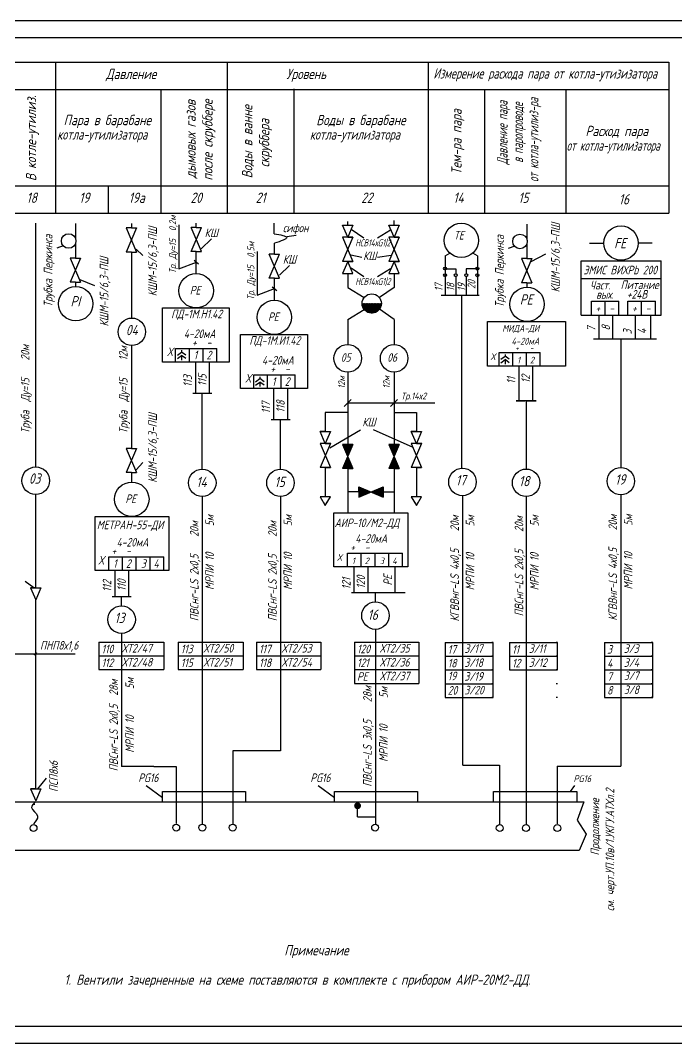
# Model space of a CAD drawing. Header units: millimetres. Extents: x 1531 to 2189, y 3 to 301.
# Drawn here: x 1805.5 to 1996.4, y 3.5 to 301 of the extents above; entities that cross this region are included whole.
import ezdxf

# ---------------------------------------------------------------- set-up
doc = ezdxf.new("R2010")
doc.units = ezdxf.units.MM
doc.layers.add('MAIN', color=7, linetype='Continuous', lineweight=50)
doc.layers.add('АСУТП', color=7, linetype='Continuous')
doc.styles.add('GOST тип А', font='GOST_A.TTF', dxfattribs={"oblique": 15})
doc.styles.get("Standard").update_dxf_attribs({"font": 'GOST_A.TTF', "width": 0.8, "oblique": 15, "height": 3})
doc.styles.add('АСУТП', font='GOST_A.TTF', dxfattribs={"oblique": 15})

msp = doc.modelspace()

# ---------------------------------------------------------------- hatches: boundary and pattern name
at = {"linetype": 'Continuous'}
h = msp.add_hatch(dxfattribs=at)
h.set_pattern_fill('ANSI31', style=0)
h.set_pattern_definition([(45, (1712.42879, -258.94702), (-0.088388348, 0.088388348), [])])
h.paths.add_polyline_path([(1910.51, 218.67, 0.004167), (1910.51, 218.71), (1904.91, 218.71, 0.004098), (1904.91, 218.67, 1)])
msp.add_hatch(color=7, dxfattribs=at).paths.add_polyline_path([(1910.51, 218.67, 0.003229), (1910.51, 218.7), (1904.91, 218.7, 0.003161), (1904.91, 218.67, 1)])
at = {"layer": 'MAIN', "linetype": 'Continuous', "lineweight": -3}
msp.add_hatch(color=7, dxfattribs=at).paths.add_polyline_path([(1902.59, 72.62, 1), (1904.59, 72.62, 1)])

# ---------------------------------------------------------------- linework, layer by layer
at = {"color": 7, "linetype": 'Continuous'}
for p, q in [((1821.62, 237.25), (1821.62, 241.88)), ((1837.93, 240.63), (1837.93, 241.88)), ((1856.66, 240.75), (1856.66, 242)), ((1899.21, 241.44), (1902.21, 241.44)), ((1900.71, 237.94), (1899.21, 241.44)), ((1900.71, 241.44), (1900.71, 242.55)), ((1902.21, 241.44), (1900.71, 237.94)), ((1912.71, 241.41), (1915.71, 241.41)), ((1914.21, 237.91), (1912.71, 241.41)), ((1914.21, 241.41), (1914.21, 242.8)), ((1915.71, 241.41), (1914.21, 237.91)), ((1952.91, 237.11), (1952.91, 241.74)), ((1839.32, 240.63), (1836.32, 233.63)), ((1836.32, 240.63), (1839.32, 233.63)), ((1837.82, 240.63), (1836.32, 240.63)), ((1837.82, 240.63), (1839.32, 240.63)), ((1856.66, 240.75), (1855.16, 240.75)), ((1858.16, 233.75), (1855.16, 240.75)), ((1855.16, 233.75), (1858.16, 240.75)), ((1856.66, 240.75), (1858.16, 240.75)), ((1901.68, 240.3), (1905.43, 237.8)), ((1909.43, 237.8), (1913.18, 240.05)), ((1821.62, 231.85), (1821.62, 236.44)), ((1858.09, 234.57), (1861.06, 237.42)), ((1879.41, 233.04), (1879.41, 236.18)), ((1902.21, 237.91), (1899.21, 230.91)), ((1899.21, 237.91), (1902.21, 230.91)), ((1902.21, 237.91), (1899.21, 237.91)), ((1902.21, 237.91), (1899.21, 237.91)), ((1902.21, 237.91), (1899.21, 237.91)), ((1902.21, 237.91), (1899.21, 237.91)), ((1900.71, 237.91), (1902.21, 237.91)), ((1900.71, 237.91), (1902.21, 237.91)), ((1900.71, 237.91), (1902.21, 237.91)), ((1900.71, 237.91), (1902.21, 237.91)), ((1915.71, 237.91), (1912.71, 237.91)), ((1912.71, 237.91), (1915.71, 230.91)), ((1915.71, 237.91), (1912.71, 230.91)), ((1915.71, 237.91), (1912.71, 237.91)), ((1915.71, 237.91), (1912.71, 237.91)), ((1915.71, 237.91), (1912.71, 237.91)), ((1915.71, 237.91), (1912.71, 237.91)), ((1914.21, 237.91), (1915.71, 237.91)), ((1914.21, 237.91), (1915.71, 237.91)), ((1914.21, 237.91), (1915.71, 237.91)), ((1914.21, 237.91), (1915.71, 237.91)), ((1914.21, 237.91), (1915.71, 237.91)), ((1952.91, 231.71), (1952.91, 236.3)), ((1837.82, 233.63), (1836.32, 233.63)), ((1837.82, 233.63), (1839.32, 233.63)), ((1837.93, 214.44), (1837.93, 233.63)), ((1839.15, 234.46), (1841.16, 232.63)), ((1856.66, 233.75), (1855.16, 233.75)), ((1856.66, 227.33), (1856.66, 233.75)), ((1856.66, 233.75), (1858.16, 233.75)), ((1879.41, 233.04), (1877.91, 233.04)), ((1880.91, 226.04), (1877.91, 233.04)), ((1877.91, 226.04), (1880.91, 233.04)), ((1879.41, 233.04), (1880.91, 233.04)), ((1901.58, 232.78), (1904.81, 232.11)), ((1909.39, 232.11), (1913.37, 232.71)), ((1954.12, 230.84), (1958.34, 233.09)), ((1823, 231.85), (1820, 224.85)), ((1820, 231.85), (1823, 224.85)), ((1821.5, 231.85), (1820, 231.85)), ((1823, 231.85), (1820, 224.85)), ((1820, 231.85), (1823, 224.85)), ((1821.5, 231.85), (1820, 231.85)), ((1821.5, 231.85), (1823, 231.85)), ((1821.5, 231.85), (1823, 231.85)), ((1880.84, 226.86), (1883.81, 229.71)), ((1900.71, 230.91), (1899.21, 227.41)), ((1902.21, 230.91), (1899.21, 230.91)), ((1902.21, 227.41), (1900.71, 230.91)), ((1900.71, 230.91), (1902.21, 230.91)), ((1915.71, 230.91), (1912.71, 230.91)), ((1914.21, 230.91), (1912.71, 227.41)), ((1915.71, 230.91), (1912.71, 230.91)), ((1914.21, 230.91), (1915.71, 230.91)), ((1915.71, 227.41), (1914.21, 230.91)), ((1914.21, 230.91), (1915.71, 230.91)), ((1954.29, 231.71), (1951.29, 224.71)), ((1951.29, 231.71), (1954.29, 224.71)), ((1952.79, 231.71), (1951.29, 231.71)), ((1954.29, 231.71), (1951.29, 224.71)), ((1951.29, 231.71), (1954.29, 224.71)), ((1952.79, 231.71), (1951.29, 231.71)), ((1952.79, 231.71), (1954.29, 231.71)), ((1952.79, 231.71), (1954.29, 231.71)), ((1899.21, 227.41), (1902.21, 227.41)), ((1900.71, 227.41), (1900.71, 223.3)), ((1901.68, 229.05), (1905.43, 226.55)), ((1909.43, 226.55), (1913.18, 228.8)), ((1912.71, 227.41), (1915.71, 227.41)), ((1914.21, 227.41), (1914.21, 223.3)), ((1821.5, 224.85), (1820, 224.85)), ((1821.5, 224.85), (1820, 224.85)), ((1821.5, 224.85), (1823, 224.85)), ((1821.5, 224.85), (1823, 224.85)), ((1821.62, 223.58), (1821.62, 224.85)), ((1822.83, 225.68), (1827.05, 223.85)), ((1879.41, 226.04), (1877.91, 226.04)), ((1879.41, 219.62), (1879.41, 226.04)), ((1879.41, 226.04), (1880.91, 226.04)), ((1900.71, 223.41), (1900.71, 223.3)), ((1900.71, 223.3), (1905.5, 220.4)), ((1914.21, 223.3), (1909.93, 220.37)), ((1914.21, 223.41), (1914.21, 223.3)), ((1952.79, 224.71), (1951.29, 224.71)), ((1952.79, 224.71), (1951.29, 224.71)), ((1952.79, 224.71), (1954.29, 224.71)), ((1952.79, 224.71), (1954.29, 224.71)), ((1846.83, 201.62), (1846.83, 217.37)), ((1846.83, 217.37), (1866.23, 217.37)), ((1866.23, 217.37), (1866.23, 201.62)), ((1900.71, 214.05), (1905.49, 216.95)), ((1914.21, 214.05), (1909.94, 216.98)), ((1900.71, 214.05), (1900.71, 206.72)), ((1900.71, 214.05), (1900.71, 209.14)), ((1914.21, 214.05), (1914.21, 206.72)), ((1914.21, 214.05), (1914.21, 209.14)), ((1869.58, 193.91), (1869.58, 209.66)), ((1869.58, 209.66), (1888.98, 209.66)), ((1888.98, 209.66), (1888.98, 193.91)), ((1837.93, 176.49), (1837.93, 206.44)), ((1850.66, 205.62), (1858.66, 205.62)), ((1850.66, 201.62), (1850.66, 205.62)), ((1854.66, 205.62), (1858.66, 205.62)), ((1854.66, 201.62), (1854.66, 205.62)), ((1854.66, 201.62), (1854.66, 205.62)), ((1858.66, 201.62), (1858.66, 205.62)), ((1858.66, 201.62), (1858.66, 205.62)), ((1858.66, 205.62), (1862.66, 205.62)), ((1858.66, 201.62), (1858.66, 205.62)), ((1858.66, 201.62), (1858.66, 205.62)), ((1858.66, 205.62), (1862.66, 205.62)), ((1862.66, 201.62), (1862.66, 205.62)), ((1862.66, 201.62), (1862.66, 205.62)), ((1944.74, 204.45), (1952.74, 204.45)), ((1944.74, 200.45), (1944.74, 204.45)), ((1948.74, 204.45), (1952.74, 204.45)), ((1948.74, 200.45), (1948.74, 204.45)), ((1948.74, 200.45), (1948.74, 204.45)), ((1952.74, 200.45), (1952.74, 204.45)), ((1952.74, 200.45), (1952.74, 204.45)), ((1952.74, 204.45), (1956.74, 204.45)), ((1952.74, 200.45), (1952.74, 204.45)), ((1952.74, 200.45), (1952.74, 204.45)), ((1952.74, 204.45), (1956.74, 204.45)), ((1956.74, 200.45), (1956.74, 204.45)), ((1956.74, 200.45), (1956.74, 204.45)), ((1866.23, 201.62), (1846.83, 201.62)), ((1856.41, 201.62), (1856.41, 192.62)), ((1860.41, 201.62), (1860.41, 192.62)), ((1950.49, 200.45), (1950.49, 190.4)), ((1954.49, 200.45), (1954.49, 190.4)), ((1873.41, 197.91), (1881.41, 197.91)), ((1873.41, 193.91), (1873.41, 197.91)), ((1877.41, 197.91), (1881.41, 197.91)), ((1877.41, 193.91), (1877.41, 197.91)), ((1877.41, 193.91), (1877.41, 197.91)), ((1881.41, 193.91), (1881.41, 197.91)), ((1881.41, 193.91), (1881.41, 197.91)), ((1881.41, 197.91), (1885.41, 197.91)), ((1881.41, 193.91), (1881.41, 197.91)), ((1881.41, 193.91), (1881.41, 197.91)), ((1881.41, 197.91), (1885.41, 197.91)), ((1885.41, 193.91), (1885.41, 197.91)), ((1885.41, 193.91), (1885.41, 197.91)), ((1900.71, 198.72), (1900.71, 178.43)), ((1914.21, 198.72), (1914.21, 178.43)), ((1888.98, 193.91), (1869.58, 193.91)), ((1879.16, 193.91), (1879.16, 184.91)), ((1883.16, 193.91), (1883.16, 184.91)), ((1858.41, 170.52), (1858.41, 192.62)), ((1901.71, 190.74), (1899.71, 188.74)), ((1915.21, 190.74), (1913.21, 188.74)), ((1949.74, 190.4), (1952.24, 190.4)), ((1881.16, 170.52), (1881.16, 184.91)), ((1900.71, 186.93), (1894.21, 186.93)), ((1894.21, 186.93), (1894.21, 181.43)), ((1914.21, 186.93), (1920.71, 186.93)), ((1920.7, 186.93), (1920.7, 181.43)), ((1895.49, 176.7), (1904.47, 181.88)), ((1908.09, 182.05), (1919.67, 176.87)), ((1894.21, 181.43), (1892.71, 181.43)), ((1892.71, 181.43), (1895.71, 181.43)), ((1894.21, 177.93), (1892.71, 181.43)), ((1895.71, 181.43), (1894.21, 177.93)), ((1900.71, 180.93), (1900.71, 177.93)), ((1900.71, 180.43), (1900.71, 176.93)), ((1914.21, 180.93), (1914.21, 177.93)), ((1914.21, 180.93), (1914.21, 175.93)), ((1920.7, 177.93), (1919.2, 181.43)), ((1919.2, 181.43), (1922.2, 181.43)), ((1920.7, 181.43), (1919.2, 181.43)), ((1922.2, 181.43), (1920.7, 177.93)), ((1839.32, 176.49), (1836.32, 169.49)), ((1836.32, 176.49), (1839.32, 169.49)), ((1837.82, 176.49), (1836.32, 176.49)), ((1837.82, 176.49), (1839.32, 176.49)), ((1895.71, 177.93), (1892.71, 170.93)), ((1892.71, 177.93), (1895.71, 170.93)), ((1895.71, 177.93), (1892.71, 177.93)), ((1895.71, 177.93), (1892.71, 177.93)), ((1895.8, 177.93), (1892.8, 177.93)), ((1894.21, 177.93), (1895.71, 177.93)), ((1894.21, 177.93), (1895.71, 177.93)), ((1894.3, 177.93), (1895.8, 177.93)), ((1902.21, 177.67), (1899.21, 177.67)), ((1899.21, 177.67), (1902.21, 170.67)), ((1902.21, 177.67), (1899.21, 170.67)), ((1900.71, 177.67), (1902.21, 177.67)), ((1915.71, 177.67), (1912.71, 170.67)), ((1912.71, 177.67), (1915.71, 170.67)), ((1915.71, 177.67), (1912.71, 177.67)), ((1914.21, 177.67), (1915.71, 177.67)), ((1922.2, 177.93), (1919.2, 177.93)), ((1922.2, 177.93), (1919.2, 177.93)), ((1922.21, 177.93), (1919.21, 170.93)), ((1919.21, 177.93), (1922.21, 170.93)), ((1922.21, 177.93), (1919.21, 177.93)), ((1922.29, 177.93), (1919.29, 177.93)), ((1920.7, 177.93), (1922.2, 177.93)), ((1920.7, 177.93), (1922.2, 177.93)), ((1920.71, 177.93), (1922.21, 177.93)), ((1920.79, 177.93), (1922.29, 177.93)), ((1839.15, 170.31), (1841.16, 172.38)), ((1895.71, 170.93), (1892.71, 170.93)), ((1894.21, 170.93), (1894.21, 162.43)), ((1894.21, 170.93), (1895.71, 170.93)), ((1902.21, 170.67), (1899.21, 170.67)), ((1900.71, 170.93), (1900.71, 157.82)), ((1900.71, 170.67), (1902.21, 170.67)), ((1915.71, 170.67), (1912.71, 170.67)), ((1914.21, 170.93), (1914.21, 157.82)), ((1914.21, 170.67), (1915.71, 170.67)), ((1922.21, 170.93), (1919.21, 170.93)), ((1920.71, 170.93), (1920.71, 162.43)), ((1920.71, 170.93), (1922.21, 170.93)), ((1837.82, 169.49), (1836.32, 169.49)), ((1837.82, 169.49), (1839.32, 169.49)), ((1837.93, 166.73), (1837.93, 169.49)), ((1903.71, 163.93), (1900.71, 163.93)), ((1903.96, 163.93), (1903.71, 163.93)), ((1903.99, 163.83), (1903.99, 165.33)), ((1903.99, 165.33), (1903.99, 162.33)), ((1903.99, 162.33), (1910.99, 165.33)), ((1903.99, 165.33), (1910.99, 162.33)), ((1910.46, 163.93), (1914.21, 163.93)), ((1910.99, 163.83), (1910.99, 165.33)), ((1910.99, 165.33), (1910.99, 162.33)), ((1892.71, 162.43), (1894.21, 159.93)), ((1895.71, 162.43), (1892.71, 162.43)), ((1893.71, 160.93), (1894.21, 159.93)), ((1894.21, 159.93), (1895.71, 162.43)), ((1894.21, 159.93), (1894.71, 160.93)), ((1922.21, 162.43), (1919.21, 162.43)), ((1919.21, 162.43), (1920.71, 159.93)), ((1920.21, 160.93), (1920.71, 159.93)), ((1920.71, 159.93), (1922.21, 162.43)), ((1920.71, 159.93), (1921.21, 160.93)), ((1896.68, 157.82), (1918.17, 157.82)), ((1896.68, 142.07), (1896.68, 157.82)), ((1918.17, 157.82), (1918.17, 142.07)), ((1827.24, 156.74), (1848.73, 156.74)), ((1827.24, 140.99), (1827.24, 156.74)), ((1848.73, 156.74), (1848.73, 140.99)), ((1900.66, 142.07), (1900.66, 146.07)), ((1900.66, 146.07), (1908.66, 146.07)), ((1904.66, 142.07), (1904.66, 146.07)), ((1908.66, 146.07), (1916.66, 146.07)), ((1908.66, 142.07), (1908.66, 146.07)), ((1908.66, 142.07), (1908.66, 146.07)), ((1912.66, 142.07), (1912.66, 146.07)), ((1916.66, 142.07), (1916.66, 146.07)), ((1916.66, 142.07), (1916.66, 146.07)), ((1831.22, 140.99), (1831.22, 144.99)), ((1831.22, 144.99), (1839.22, 144.99)), ((1835.22, 140.99), (1835.22, 144.99)), ((1839.22, 144.99), (1847.22, 144.99)), ((1839.22, 140.99), (1839.22, 144.99)), ((1839.22, 140.99), (1839.22, 144.99)), ((1843.22, 140.99), (1843.22, 144.99)), ((1847.22, 140.99), (1847.22, 144.99)), ((1847.22, 140.99), (1847.22, 144.99)), ((1848.73, 140.99), (1827.24, 140.99)), ((1832.95, 140.99), (1832.95, 133.49)), ((1836.95, 140.99), (1836.95, 133.49)), ((1918.17, 142.07), (1896.68, 142.07)), ((1902.54, 142.07), (1902.54, 134.66)), ((1906.54, 142.07), (1906.54, 134.66)), ((1914.44, 142.08), (1914.44, 134.73)), ((1808.47, 136.02), (1809.97, 132.52)), ((1809.97, 136.02), (1808.47, 136.02)), ((1808.47, 136.02), (1811.47, 136.02)), ((1808.47, 136.02), (1811.47, 136.02)), ((1809.97, 136.02), (1808.47, 136.02)), ((1811.47, 136.02), (1809.97, 132.52)), ((1908.78, 131.91), (1908.78, 134.66)), ((1834.95, 130.74), (1834.95, 133.49)), ((1834.95, 122.74), (1834.95, 100.5)), ((1908.78, 123.91), (1908.78, 101.67)), ((1828.36, 120.2), (1842.36, 120.2)), ((1828.36, 120.2), (1828.36, 116.2)), ((1842.36, 120.2), (1847.26, 120.2)), ((1847.26, 120.2), (1847.26, 116.2)), ((1851.41, 120.2), (1865.41, 120.2)), ((1851.41, 120.2), (1851.41, 116.2)), ((1865.41, 120.2), (1870.31, 120.2)), ((1870.31, 120.2), (1870.31, 116.2)), ((1874.16, 120.2), (1888.16, 120.2)), ((1874.16, 120.2), (1874.16, 116.2)), ((1888.16, 120.2), (1892.9, 120.2)), ((1892.9, 120.2), (1892.9, 116.2)), ((1902.68, 120.2), (1916.68, 120.2)), ((1902.68, 120.2), (1902.68, 116.2)), ((1916.68, 120.2), (1921.42, 120.2)), ((1921.42, 120.2), (1921.42, 116.2)), ((1929.07, 120.09), (1943.07, 120.09)), ((1929.07, 120.09), (1929.07, 116.09)), ((1943.07, 120.09), (1942.65, 120.09)), ((1947.78, 120.09), (1961.78, 120.09)), ((1947.78, 120.09), (1947.78, 116.09)), ((1961.78, 120.09), (1961.36, 120.09)), ((1975.44, 120.09), (1989.44, 120.09)), ((1975.44, 120.09), (1975.44, 116.09)), ((1989.44, 120.09), (1989.02, 120.09)), ((1828.36, 116.2), (1828.36, 112.2)), ((1828.36, 116.2), (1842.36, 116.2)), ((1828.36, 116.2), (1842.36, 116.2)), ((1828.36, 116.2), (1842.36, 116.2)), ((1842.36, 116.2), (1847.26, 116.2)), ((1842.36, 116.2), (1847.26, 116.2)), ((1842.36, 116.2), (1847.26, 116.2)), ((1847.26, 116.2), (1847.26, 112.2)), ((1851.41, 116.2), (1851.41, 112.2)), ((1851.41, 116.2), (1865.41, 116.2)), ((1851.41, 116.2), (1865.41, 116.2)), ((1851.41, 116.2), (1865.41, 116.2)), ((1865.41, 116.2), (1870.31, 116.2)), ((1865.41, 116.2), (1870.31, 116.2)), ((1865.41, 116.2), (1870.31, 116.2)), ((1870.31, 116.2), (1870.31, 112.2)), ((1874.16, 116.2), (1874.16, 112.2)), ((1874.16, 116.2), (1888.16, 116.2)), ((1874.16, 116.2), (1888.16, 116.2)), ((1874.16, 116.2), (1888.16, 116.2)), ((1888.16, 116.2), (1892.9, 116.2)), ((1888.16, 116.2), (1892.9, 116.2)), ((1888.16, 116.2), (1892.9, 116.2)), ((1892.9, 116.2), (1892.9, 112.2)), ((1902.68, 116.2), (1902.68, 112.2)), ((1902.68, 116.2), (1916.68, 116.2)), ((1902.68, 116.2), (1916.68, 116.2)), ((1902.68, 116.2), (1916.68, 116.2)), ((1916.68, 116.2), (1921.42, 116.2)), ((1916.68, 116.2), (1921.42, 116.2)), ((1916.68, 116.2), (1921.42, 116.2)), ((1921.42, 116.2), (1921.42, 112.2)), ((1929.07, 116.09), (1929.07, 112.09)), ((1929.07, 116.09), (1943.07, 116.09)), ((1929.07, 116.09), (1943.07, 116.09)), ((1929.07, 116.09), (1943.07, 116.09)), ((1943.07, 116.09), (1942.65, 116.09)), ((1943.07, 116.09), (1942.65, 116.09)), ((1943.07, 116.09), (1942.65, 116.09)), ((1947.78, 116.09), (1947.78, 112.09)), ((1947.78, 116.09), (1961.78, 116.09)), ((1947.78, 116.09), (1961.78, 116.09)), ((1947.78, 116.09), (1961.78, 116.09)), ((1961.78, 116.09), (1961.36, 116.09)), ((1961.78, 116.09), (1961.36, 116.09)), ((1961.78, 116.09), (1961.36, 116.09)), ((1975.44, 116.09), (1975.44, 112.09)), ((1975.44, 116.09), (1989.44, 116.09)), ((1975.44, 116.09), (1989.44, 116.09)), ((1975.44, 116.09), (1989.44, 116.09)), ((1989.44, 116.09), (1989.02, 116.09)), ((1989.44, 116.09), (1989.02, 116.09)), ((1989.44, 116.09), (1989.02, 116.09)), ((1828.36, 112.2), (1842.36, 112.2)), ((1828.36, 112.2), (1842.36, 112.2)), ((1842.36, 112.2), (1847.26, 112.2)), ((1842.36, 112.2), (1847.26, 112.2)), ((1851.41, 112.2), (1865.41, 112.2)), ((1851.41, 112.2), (1865.41, 112.2)), ((1865.41, 112.2), (1870.31, 112.2)), ((1865.41, 112.2), (1870.31, 112.2)), ((1874.16, 112.2), (1888.16, 112.2)), ((1874.16, 112.2), (1888.16, 112.2)), ((1888.16, 112.2), (1892.9, 112.2)), ((1888.16, 112.2), (1892.9, 112.2)), ((1902.68, 112.2), (1916.68, 112.2)), ((1902.68, 112.2), (1916.68, 112.2)), ((1902.68, 112.2), (1902.68, 108.2)), ((1902.68, 112.2), (1916.68, 112.2)), ((1902.68, 112.2), (1916.68, 112.2)), ((1902.68, 112.2), (1916.68, 112.2)), ((1916.68, 112.2), (1921.42, 112.2)), ((1916.68, 112.2), (1921.42, 112.2)), ((1916.68, 112.2), (1921.42, 112.2)), ((1916.68, 112.2), (1921.42, 112.2)), ((1916.68, 112.2), (1921.42, 112.2)), ((1921.42, 112.2), (1921.42, 108.2)), ((1929.07, 112.09), (1943.07, 112.09)), ((1929.07, 112.09), (1943.07, 112.09)), ((1929.07, 112.09), (1943.07, 112.09)), ((1929.07, 112.09), (1929.07, 108.09)), ((1943.07, 112.09), (1942.65, 112.09)), ((1943.07, 112.09), (1942.65, 112.09)), ((1943.07, 112.09), (1942.65, 112.09)), ((1947.78, 112.09), (1961.78, 112.09)), ((1947.78, 112.09), (1961.78, 112.09)), ((1947.78, 112.09), (1961.78, 112.09)), ((1961.78, 112.09), (1961.36, 112.09)), ((1961.78, 112.09), (1961.36, 112.09)), ((1961.78, 112.09), (1961.36, 112.09)), ((1975.44, 112.09), (1989.44, 112.09)), ((1975.44, 112.09), (1989.44, 112.09)), ((1975.44, 112.09), (1989.44, 112.09)), ((1975.44, 112.09), (1975.44, 108.09)), ((1989.44, 112.09), (1989.02, 112.09)), ((1989.44, 112.09), (1989.02, 112.09)), ((1989.44, 112.09), (1989.02, 112.09)), ((1902.68, 108.2), (1916.68, 108.2)), ((1902.68, 108.2), (1916.68, 108.2)), ((1916.68, 108.2), (1921.42, 108.2)), ((1916.68, 108.2), (1921.42, 108.2)), ((1929.07, 108.09), (1929.07, 104.09)), ((1929.07, 108.09), (1943.07, 108.09)), ((1929.07, 108.09), (1943.07, 108.09)), ((1929.07, 108.09), (1943.07, 108.09)), ((1943.07, 108.09), (1942.65, 108.09)), ((1943.07, 108.09), (1942.65, 108.09)), ((1943.07, 108.09), (1942.65, 108.09)), ((1961.78, 108.09), (1961.36, 108.09)), ((1961.78, 108.09), (1961.36, 108.09)), ((1961.78, 108.09), (1961.36, 108.09)), ((1975.44, 108.09), (1975.44, 104.09)), ((1975.44, 108.09), (1989.44, 108.09)), ((1975.44, 108.09), (1989.44, 108.09)), ((1975.44, 108.09), (1989.44, 108.09)), ((1989.44, 108.09), (1989.02, 108.09)), ((1989.44, 108.09), (1989.02, 108.09)), ((1989.44, 108.09), (1989.02, 108.09)), ((1908.78, 101.67), (1908.78, 95)), ((1929.07, 104.09), (1943.07, 104.09)), ((1929.07, 104.09), (1943.07, 104.09)), ((1943.07, 104.09), (1942.65, 104.09)), ((1943.07, 104.09), (1942.65, 104.09)), ((1961.78, 104.09), (1961.36, 104.09)), ((1961.78, 104.09), (1961.36, 104.09)), ((1975.44, 104.09), (1989.44, 104.09)), ((1975.44, 104.09), (1989.44, 104.09)), ((1989.44, 104.09), (1989.02, 104.09)), ((1989.44, 104.09), (1989.02, 104.09)), ((1808.47, 77.52), (1809.97, 74.02)), ((1809.97, 77.52), (1808.47, 77.52)), ((1808.47, 77.52), (1811.47, 77.52)), ((1808.47, 77.52), (1811.47, 77.52)), ((1809.97, 77.52), (1808.47, 77.52)), ((1811.47, 77.52), (1809.97, 74.02)), ((1842.06, 78.5), (1846.81, 75)), ((1892.11, 78.5), (1896.86, 75)), ((1846.81, 76.75), (1871, 76.75)), ((1846.81, 73.75), (1846.81, 76.75)), ((1871, 76.75), (1871, 73.75)), ((1896.86, 76.75), (1921.05, 76.75)), ((1896.86, 73.75), (1896.86, 76.75)), ((1921.05, 76.75), (1921.05, 73.75)), ((1943.14, 76.75), (1966.93, 76.75)), ((1943.14, 73.75), (1943.14, 76.75)), ((1946.32, 76.75), (1967.37, 76.75)), ((1967.37, 76.75), (1967.37, 73.75)), ((1967.37, 76.75), (1967.37, 73.75))]:
    msp.add_line(p, q, dxfattribs=at)
at = {"color": 7}
for p, q in [((1879.34, 238.96), (1879.34, 242)), ((1882.97, 238.15), (1885.77, 238.54)), ((1818, 235.47), (1816.09, 234.77)), ((1949.29, 235.33), (1947.37, 234.63)), ((1952.79, 224.71), (1952.79, 223.44)), ((1900.71, 189.75), (1926.11, 189.75)), ((1858.41, 162.52), (1858.41, 67.25)), ((1881.16, 162.52), (1881.16, 88.56)), ((1980.16, 159.98), (1980.16, 84.16)), ((1943.07, 104.09), (1943.07, 120.09)), ((1961.78, 112.09), (1961.78, 120.09)), ((1989.44, 104.09), (1989.44, 120.09)), ((1787.26, 116.76), (1821.45, 116.76)), ((1809.66, 116.36), (1810.31, 117.17)), ((1834.95, 100.5), (1834.95, 84)), ((1908.78, 95), (1908.78, 67.25)), ((1881.16, 88.56), (1867.34, 88.56)), ((1867.34, 88.56), (1867.34, 67.25)), ((1844.33, 84), (1850.83, 84)), ((1850.83, 84), (1850.83, 67.45)), ((1952.59, 84.16), (1952.59, 84.16)), ((1961.68, 84.16), (1961.68, 67.37)), ((1961.68, 84.16), (1980.16, 84.16)), ((1969.37, 73.75), (1967.42, 68.45)), ((1967.42, 68.45), (1970.07, 64.31)), ((1970.07, 64.31), (1968.09, 59.64))]:
    msp.add_line(p, q, dxfattribs=at)
at = {"color": 7, "linetype": 'Continuous', "lineweight": -3}
for p, q in [((1941.41, 213.45), (1964.03, 213.45)), ((1941.41, 200.45), (1941.41, 213.45)), ((1964.03, 213.45), (1964.03, 200.45)), ((1964.03, 200.45), (1941.41, 200.45))]:
    msp.add_line(p, q, dxfattribs=at)
at = {"lineweight": -3, "ltscale": 0.5}
for p, q in [((1851.17, 203.63), (1852.41, 204.53)), ((1851.17, 202.63), (1852.41, 203.53)), ((1853.65, 203.63), (1852.41, 204.53)), ((1853.65, 202.63), (1852.41, 203.53)), ((1945.25, 202.45), (1946.49, 203.35)), ((1945.25, 201.45), (1946.49, 202.35)), ((1947.73, 202.45), (1946.49, 203.35)), ((1947.73, 201.45), (1946.49, 202.35)), ((1873.92, 195.92), (1875.16, 196.82)), ((1876.4, 195.92), (1875.16, 196.82)), ((1873.92, 194.92), (1875.16, 195.82)), ((1876.4, 194.92), (1875.16, 195.82))]:
    msp.add_line(p, q, dxfattribs=at)
at = {"lineweight": -3}
for p, q in [((1852.41, 205.05), (1852.41, 204.53)), ((1852.41, 203.53), (1852.41, 202.2)), ((1946.49, 203.88), (1946.49, 203.35)), ((1946.49, 202.35), (1946.49, 201.03)), ((1875.16, 197.34), (1875.16, 196.82)), ((1875.16, 195.82), (1875.16, 194.49))]:
    msp.add_line(p, q, dxfattribs=at)
at = {"color": 7, "linetype": 'Continuous', "lineweight": 30}
for p, q in [((1855.66, 192.62), (1858.16, 192.62)), ((1858.16, 192.62), (1861.24, 192.62)), ((1878.41, 184.91), (1880.91, 184.91)), ((1880.91, 184.91), (1883.99, 184.91)), ((1901.79, 134.66), (1904.29, 134.66)), ((1904.29, 134.66), (1917.39, 134.66)), ((1832.2, 133.49), (1834.7, 133.49)), ((1834.7, 133.49), (1837.7, 133.49))]:
    msp.add_line(p, q, dxfattribs=at)
msp.add_line((2188.63, 3.47), (1531.31, 3.47))
at = {"color": 7, "linetype": 'Continuous'}
for centre, radius in [((1980.23, 236.22), 5), ((1821.62, 218.58), 5), ((1907.71, 218.67), 2.8), ((1837.93, 210.44), 4), ((1900.71, 202.72), 4), ((1914.21, 202.72), 4), ((1858.41, 166.52), 4), ((1881.16, 166.52), 4), ((1908.78, 127.91), 4), ((1834.95, 126.74), 4)]:
    msp.add_circle(centre, radius, dxfattribs=at)
at = {"color": 7}
for centre in [(1819.54, 236.84), (1950.83, 236.7)]:
    msp.add_circle(centre, 2.12, dxfattribs=at)
at = {"color": 7, "start_tangent": (0.999987, 0.005019)}
msp.add_spline([(1879.34, 238.96), (1882.98, 237.87), (1879.41, 236.18)], degree=3, dxfattribs=at)
at = {"color": 7, "linetype": 'Continuous'}
for points in [[(1900.71, 174.17), (1902.21, 177.67), (1899.21, 177.67), (1900.21, 177.67)], [(1899.21, 177.67), (1899.71, 176.67), (1900.21, 177.67)], [(1900.71, 174.17), (1902.21, 177.67), (1899.21, 177.67), (1899.71, 176.67)], [(1900.71, 177.67), (1899.71, 176.67), (1900.71, 177.67), (1902.21, 177.67)], [(1900.71, 177.67), (1901.21, 177.67), (1900.71, 177.67), (1899.71, 176.67)], [(1900.71, 177.67), (1900.21, 177.67), (1900.71, 177.67)], [(1900.71, 177.67), (1902.21, 177.67), (1900.71, 177.67), (1900.21, 177.67)], [(1900.21, 177.67), (1900.21, 177.67), (1900.71, 177.67)], [(1900.71, 177.67), (1900.71, 177.67), (1900.71, 177.67), (1901.21, 177.67)], [(1914.21, 174.17), (1915.71, 177.67), (1912.71, 177.67), (1913.21, 176.67)], [(1912.71, 177.67), (1913.21, 176.67), (1913.71, 177.67)], [(1914.21, 174.17), (1915.71, 177.67), (1912.71, 177.67), (1913.71, 177.67)], [(1914.21, 177.67), (1914.71, 177.67), (1914.21, 177.67), (1913.21, 176.67)], [(1914.21, 177.67), (1913.21, 176.67), (1914.21, 177.67), (1915.71, 177.67)], [(1913.71, 177.67), (1913.71, 177.67), (1914.21, 177.67)], [(1914.21, 177.67), (1915.71, 177.67), (1914.21, 177.67), (1913.71, 177.67)], [(1914.21, 177.67), (1913.71, 177.67), (1914.21, 177.67)], [(1914.21, 177.67), (1914.21, 177.67), (1914.21, 177.67), (1914.71, 177.67)], [(1900.71, 174.17), (1902.21, 170.67), (1899.21, 170.67), (1900.09, 172.74)], [(1899.21, 170.67), (1900.09, 172.74), (1899.21, 170.67), (1902.21, 170.67)], [(1914.21, 174.17), (1915.71, 170.67), (1912.71, 170.67), (1913.59, 172.74)], [(1912.71, 170.67), (1913.59, 172.74), (1912.71, 170.67), (1915.71, 170.67)], [(1907.49, 163.83), (1903.99, 165.33), (1903.99, 162.33), (1903.99, 163.33)], [(1903.99, 163.83), (1903.99, 165.33), (1903.99, 163.83), (1903.99, 163.33)], [(1903.99, 163.83), (1904.99, 162.83), (1903.99, 163.83), (1903.99, 165.33)], [(1907.49, 163.83), (1903.99, 165.33), (1903.99, 162.33), (1904.99, 162.83)], [(1903.99, 163.83), (1903.99, 164.33), (1903.99, 163.83), (1904.99, 162.83)], [(1903.99, 163.83), (1903.99, 163.83), (1903.99, 163.83), (1903.99, 164.33)], [(1903.99, 163.83), (1903.99, 163.33), (1903.99, 163.83)], [(1903.99, 163.33), (1903.99, 163.33), (1903.99, 163.83)], [(1907.49, 163.83), (1910.99, 165.33), (1910.99, 162.33), (1908.92, 163.22)], [(1910.99, 162.33), (1908.92, 163.22), (1910.99, 162.33), (1910.99, 165.33)], [(1903.99, 162.33), (1904.99, 162.83), (1903.99, 163.33)]]:
    msp.add_solid(points, dxfattribs=at)
at = {"layer": 'MAIN', "color": 7, "linetype": 'Continuous', "lineweight": -3}
for p, q in [((1531.31, 300.97), (2188.63, 300.97)), ((1531.31, 300.97), (2007.16, 300.97)), ((1556.39, 288.86), (1994.11, 288.86)), ((1815.7, 288.86), (1815.7, 244.88)), ((1865.68, 288.9), (1865.68, 245.04)), ((1924.1, 288.86), (1924.1, 244.92)), ((1994.11, 288.86), (1994.11, 244.92)), ((1585.2, 280.92), (1815.7, 280.92)), ((1815.7, 280.92), (1994.11, 280.92)), ((1825.08, 280.92), (1991.26, 280.92)), ((1846.35, 280.96), (1846.35, 245)), ((1885.01, 281.04), (1885.01, 245.08)), ((1940.53, 280.91), (1940.53, 244.91)), ((1964.16, 280.92), (1964.16, 244.92)), ((1556.39, 252.92), (1994.11, 252.92)), ((1831.03, 252.92), (1831.03, 244.96)), ((1556.39, 244.92), (1994.11, 244.92)), ((1809.98, 171.26), (1809.98, 242.06)), ((1851.62, 241.5), (1851.62, 228.79)), ((1975.32, 236.14), (1971.04, 236.14)), ((1985.23, 236.28), (1989.24, 236.28)), ((1874.37, 233.79), (1874.37, 221.07)), ((1929.02, 232.55), (1930.39, 233.33)), ((1929.02, 232.55), (1929.02, 221.11)), ((1938.44, 232.55), (1937.11, 233.31)), ((1938.44, 232.55), (1938.44, 221.11)), ((1851.62, 228.79), (1856.69, 230.73)), ((1856.03, 231.26), (1857.36, 230.2)), ((1929.02, 228.77), (1932.17, 228.77)), ((1932.17, 228.77), (1932.17, 227.31)), ((1932.17, 226.45), (1932.17, 221.11)), ((1938.44, 228.77), (1935.18, 228.77)), ((1935.18, 228.77), (1935.18, 227.31)), ((1935.18, 226.45), (1935.18, 221.11)), ((1878.78, 223.55), (1880.11, 222.49)), ((1874.37, 221.07), (1879.45, 223.02)), ((1933.92, 170.76), (1933.92, 221.11)), ((1980.16, 208.32), (1980.16, 171)), ((1952.59, 190.4), (1952.59, 170.53)), ((1952.59, 190.4), (1955.49, 190.4)), ((1809.98, 136.02), (1809.98, 163.27)), ((1934.16, 84.43), (1934.16, 162.76)), ((1952.59, 162.53), (1952.59, 84.16)), ((1980.16, 163), (1980.16, 159.98)), ((1809.42, 136.02), (1806.86, 137.87)), ((1809.98, 77.52), (1809.98, 132.53)), ((1844.33, 84), (1834.95, 84)), ((1934.16, 84.43), (1944.92, 84.43)), ((1934.16, 84.43), (1944.92, 84.43)), ((1944.92, 84.43), (1944.92, 67.15)), ((1952.59, 84.16), (1952.59, 67.15)), ((1810.54, 77.52), (1813.1, 80.62)), ((1966.71, 78.47), (1965.46, 76.72)), ((1568.21, 73.75), (1969.37, 73.75)), ((1809.09, 73.04), (1809.67, 73.04)), ((1903.59, 69.35), (1903.59, 73.56)), ((1903.59, 69.35), (1908.78, 69.35)), ((1968.09, 59.64), (1568.21, 59.64))]:
    msp.add_line(p, q, dxfattribs=at)
at = {"layer": 'MAIN', "color": 7, "linetype": 'Continuous', "lineweight": 30}
for p, q in [((1551.31, 295.97), (2183.63, 295.97)), ((1927.94, 221.11), (1938.97, 221.11)), ((1990.57, 208.32), (1972.19, 208.32)), ((1955.49, 190.4), (1949.74, 190.4)), ((2183.63, 8.47), (1551.31, 8.47))]:
    msp.add_line(p, q, dxfattribs=at)
at = {"layer": 'MAIN', "color": 7, "linetype": 'Continuous', "lineweight": -3}
for centre, radius in [((1933.76, 237.02), 5), ((1929.04, 228.81), 0.429), ((1938.42, 228.81), 0.429), ((1856.64, 222.37), 5), ((1929.04, 226.88), 0.429), ((1932.16, 226.88), 0.429), ((1935.2, 226.88), 0.429), ((1938.42, 226.88), 0.429), ((1952.91, 218.44), 5), ((1879.39, 214.66), 5), ((1809.96, 167.14), 4), ((1934.1, 166.76), 4), ((1934.1, 166.76), 4), ((1952.62, 166.53), 4), ((1980.17, 167), 4), ((1837.92, 161.74), 5), ((1809.33, 66.14), 1), ((1850.83, 66.25), 1), ((1858.44, 66.25), 1), ((1867.27, 66.25), 1), ((1908.69, 66.25), 1), ((1944.95, 66.14), 1), ((1952.59, 66.14), 1), ((1961.69, 66.14), 1)]:
    msp.add_circle(centre, radius, dxfattribs=at)
msp.add_spline([(1810.03, 73.85), (1808.78, 72.1), (1810.53, 69.6), (1809.28, 67.35)], degree=3, dxfattribs=at)
at = {"layer": 'АСУТП', "color": 7, "linetype": 'Continuous', "lineweight": -3}
for p, q in [((1968.67, 215.3), (1968.67, 231.05)), ((1968.67, 231.05), (1991.92, 231.05)), ((1991.92, 215.3), (1991.92, 231.05)), ((1968.67, 225.93), (1991.92, 225.93)), ((1968.67, 215.3), (1991.92, 215.3))]:
    msp.add_line(p, q, dxfattribs=at)
at = {"layer": 'АСУТП', "color": 7, "linetype": 'Continuous'}
for p, q in [((1971.6, 219.3), (1975.6, 219.3)), ((1971.6, 215.3), (1971.6, 219.3)), ((1975.6, 215.3), (1975.6, 219.3)), ((1975.6, 219.3), (1979.6, 219.3)), ((1979.6, 215.3), (1979.6, 219.3)), ((1982.21, 219.3), (1986.21, 219.3)), ((1982.21, 215.3), (1982.21, 219.3)), ((1986.21, 215.3), (1986.21, 219.3)), ((1986.21, 219.3), (1990.21, 219.3)), ((1990.21, 215.3), (1990.21, 219.3)), ((1973.79, 215.3), (1973.79, 208.32)), ((1977.79, 215.3), (1977.79, 208.32)), ((1984.31, 215.3), (1984.31, 208.43)), ((1988.83, 215.3), (1988.83, 208.43))]:
    msp.add_line(p, q, dxfattribs=at)

# ---------------------------------------------------------------- texts
at = {"linetype": 'Continuous', "style": 'GOST тип А', "oblique": 15}
msp.add_text('16', height=3, dxfattribs=at).set_placement((1979.58, 247.47))
at = {"color": 7, "linetype": 'Continuous', "oblique": 15}
for s, height, p in [('КШМ-15/6,3-ПШ', 2.5, (1845.2, 220.77)), ('Тр. Ду=15  0,2м', 2, (1850.79, 227.39)), ('КШМ-15/6,3-ПШ', 2.5, (1962.38, 221.89)), ('Трубка Перкинса', 2.5, (1814.82, 217.65)), ('Трубка Перкинса', 2.5, (1946.11, 217.51)), ('Тр. Ду=15  0,5м', 2, (1873.54, 219.68)), ('КШМ-15/6,3-ПШ', 2.5, (1831.09, 211.99)), ('113', 2.5, (1855.41, 194.37)), ('115', 2.5, (1859.66, 194.62)), ('  12м', 2, (1899.96, 191.62)), ('  12м', 2, (1912.97, 191.68)), ('11', 2.5, (1949.49, 195.26)), ('12', 2.5, (1953.74, 195.51)), ('117', 2.5, (1878.16, 186.66)), ('118', 2.5, (1882.41, 186.91)), ('КШМ-15/6,3-ПШ', 2.5, (1845.2, 166.54)), ('120', 2.5, (1905.79, 135.74)), ('РЕ', 2.5, (1913.63, 136.66)), ('112', 2.5, (1831.95, 134.78)), ('110', 2.5, (1836.2, 135.03)), ('121', 2.5, (1901.54, 135.49))]:
    msp.add_text(s, height=height, rotation=90, dxfattribs=at).set_placement(p)
for s, height, p in [('сифон', 2.5, (1881.85, 239.39)), ('КШ', 2.5, (1859.1, 237.96)), ('FE', 3, (1978.23, 234.72)), ('КШ', 2.5, (1881.85, 230.25)), ('КШ', 2.5, (1905.21, 231.27)), ('РЕ', 2.5, (1854.77, 221.27)), ('PI', 3, (1820.1, 217.83)), ('РЕ', 3, (1950.78, 218.34)), ('ПД-1М.Н1.42', 2.5, (1849.34, 214.37)), ('РЕ', 2.5, (1877.52, 213.56)), ('04', 3, (1836.18, 209.44)), ('МИДА-ДИ', 2, (1945.66, 210.45)), ('4-20мА', 2.5, (1853.03, 208.62)), ('ПД-1М.И1.42', 2.5, (1872.09, 206.66)), ('4-20мА', 2, (1948.36, 206.7)), ('X', 2.5, (1848.08, 203.37)), ('+', 2.5, (1855.41, 206.12)), ('-', 2.5, (1859.66, 206.12)), ('+', 1.5, (1949.49, 204.95)), ('-', 1.5, (1953.74, 204.95)), ('-', 1.5, (1953.74, 204.95)), ('1', 2.5, (1855.9, 202.42)), ('1', 2.5, (1855.9, 202.42)), ('2', 2.5, (1859.65, 202.42)), ('2', 2.5, (1859.65, 202.42)), ('4-20мА', 2.5, (1875.78, 200.91)), ('05', 2.5, (1898.71, 201.72)), ('06', 2.5, (1912.21, 201.72)), ('X', 2, (1942.16, 202.2)), ('1', 1.92, (1949.98, 201.25)), ('1', 1.92, (1949.98, 201.25)), ('2', 1.92, (1953.73, 201.25)), ('2', 1.92, (1953.73, 201.25)), ('+', 2.5, (1878.16, 198.41)), ('-', 2.5, (1882.41, 198.41)), ('X', 2.5, (1870.83, 195.66)), ('1', 2.5, (1878.65, 194.71)), ('1', 2.5, (1878.65, 194.71)), ('2', 2.5, (1882.4, 194.71)), ('2', 2.5, (1882.4, 194.71)), ('Тр.14х2', 2, (1916.19, 190.76)), ('КШ', 2.5, (1904.96, 182.94)), ('14', 3, (1856.68, 165.27)), ('15', 3, (1879.43, 165.27)), ('РЕ', 2.5, (1836.05, 160.64)), ('МЕТРАН-55-ДИ', 2.5, (1827.73, 153.03)), ('АИР-10/М2-ДД', 2.5, (1896.89, 153.63)), ('4-20мА', 2.5, (1833.47, 147.99)), ('4-20мА', 2.5, (1902.91, 149.07)), ('+', 2.5, (1831.98, 145.49)), ('-', 2.5, (1836.23, 145.49)), ('X', 2, (1897.52, 143.82)), ('+', 2.5, (1901.42, 146.57)), ('-', 2.5, (1905.67, 146.57)), ('X', 2.5, (1828.08, 142.74)), ('1', 2.5, (1832.47, 141.79)), ('2', 2.5, (1836.22, 141.79)), ('3', 2.5, (1840.58, 141.79)), ('4', 2.5, (1844.23, 141.79)), ('1', 1.92, (1901.91, 142.87)), ('2', 1.92, (1905.66, 142.87)), ('3', 1.92, (1910.02, 142.87)), ('4', 1.92, (1913.67, 142.87)), ('16', 3, (1906.51, 126.66)), ('ПНП8х1,6', 2.5, (1811.21, 118.02)), ('110', 2.5, (1829.11, 116.95)), ('ХТ2/47', 2.5, (1835, 117.16)), ('113', 2.5, (1852.16, 116.95)), ('ХТ2/50', 2.5, (1858.75, 117.16)), ('117', 2.5, (1874.91, 116.95)), ('ХТ2/53', 2.5, (1881.5, 117.16)), ('120', 2.5, (1903.43, 116.95)), ('ХТ2/35', 2.5, (1910.02, 117.16)), ('17', 2.5, (1929.82, 116.84)), ('3/17', 2.5, (1934.67, 117.06)), ('11', 2.5, (1948.53, 116.84)), ('3/11', 2.5, (1953.38, 117.06)), ('3', 2.5, (1976.19, 116.84)), ('3/3', 2.5, (1981.05, 117.06)), ('112', 2.5, (1829.11, 112.95)), ('ХТ2/48', 2.5, (1835, 113.09)), ('115', 2.5, (1852.16, 112.95)), ('ХТ2/51', 2.5, (1858.75, 113.09)), ('118', 2.5, (1874.91, 112.95)), ('ХТ2/54', 2.5, (1881.5, 113.09)), ('121', 2.5, (1903.43, 112.95)), ('ХТ2/36', 2.5, (1910.02, 113.09)), ('18', 2.5, (1929.82, 112.84)), ('3/18', 2.5, (1934.67, 112.99)), ('12', 2.5, (1948.53, 112.84)), ('3/12', 2.5, (1953.38, 112.99)), ('4', 2.5, (1976.19, 112.84)), ('3/4', 2.5, (1981.05, 112.99)), ('PE', 2.5, (1903.43, 108.95)), ('ХТ2/37', 2.5, (1910.02, 109.09)), ('19', 2.5, (1929.82, 109.11)), ('3/19', 2.5, (1934.67, 108.99)), ('7', 2.5, (1976.19, 108.95)), ('3/7', 2.5, (1981.05, 109.16)), ('20', 2.5, (1929.82, 104.92)), ('3/20', 2.5, (1934.67, 104.99)), ('8', 2.5, (1976.19, 104.95)), ('3/8', 2.5, (1981.05, 105.09)), ('PG16', 2.5, (1839.81, 79.5)), ('PG16', 2.5, (1889.86, 79.5)), ('PG16', 2, (1966.4, 79.5))]:
    msp.add_text(s, height=height, dxfattribs=at).set_placement(p)
at = {"color": 7, "linetype": 'Continuous', "oblique": 15, "width": 0.8}
for p in [(1902.92, 235.31), (1902.92, 224.06)]:
    msp.add_text('НСВ14хG1|2', height=2, dxfattribs=at).set_placement(p)
at = {"layer": 'MAIN', "color": 7, "linetype": 'Continuous', "lineweight": -3, "oblique": 15}
for s, height, p in [('Давление', 3, (1830.42, 283.92)), ('Уровень', 3, (1882.88, 283.92)), ('Пара в барабане ', 3, (1818.08, 270.52)), ('Воды в барабане', 3, (1891.57, 270.52)), ('Расход пара', 3, (1969.88, 267.34)), ('ТЕ', 2.5, (1931.61, 237.26)), ('03', 3, (1807.99, 166.27)), ('17', 3, (1932.17, 165.76)), ('18', 3, (1950.52, 165.53)), ('19', 3, (1978.51, 166)), ('13', 3, (1832.89, 125.74)), ('Примечание', 3, (1882.28, 29.12)), ('1. Вентили зачерненные на схеме поставляются в комплекте с прибором АИР-20М2-ДД.', 3, (1818.28, 20.54))]:
    msp.add_text(s, height=height, dxfattribs=at).set_placement(p)
for s, width, p in [('Измерение расхода пара от котла-утизизатора ', 0.9, (1925.63, 284.07)), ('котла-утилизатора ', 0.9, (1816.23, 266.32)), ('котла-утилизатора ', 0.9, (1889.72, 266.32)), ('от котла-утилизатора', 0.8, (1964.42, 263.11))]:
    msp.add_text(s, height=3, dxfattribs=dict(at, width=width)).set_placement(p)
for s, height, p in [('В котле-утилиз. ', 3, (1810.1, 254.25)), ('дымовых газов', 3, (1856.49, 255.06)), ('после скруббере', 3, (1861.41, 254.41)), ('Воды в ванне ', 3, (1872.99, 255.06)), ('Тем-ра пара', 3, (1933.83, 256.18)), ('скруббера', 3, (1877.91, 258.25)), ('17', 2.3, (1928.31, 222.25)), ('18', 2.3, (1931.76, 222.25)), ('19', 2.3, (1934.95, 222.25)), ('20', 2.3, (1937.88, 222.89)), ('Труба  Ду=15    20м', 2.5, (1808.15, 180.84)), ('Труба  Ду=15    12м', 2.5, (1836.67, 180.84)), ('ПВСнг-LS 2х0,5    20м', 2.5, (1857.32, 126.28, 124.48)), ('ПВСнг-LS 2х0,5    20м', 2.5, (1880.07, 126.28, 124.48)), ('КГВВнг-LS 4х0,5    20м', 2.5, (1933.07, 126.18, 124.48)), ('ПВСнг-LS 2х0,5    20м', 2.5, (1951.78, 127.7, 124.48)), ('КГВВнг-LS 4х0,5    20м', 2.5, (1979.07, 126.42, 124.48)), ('ПВСнг-LS 2х0,5  28м', 2.5, (1833.86, 82.63, 124.48)), ('ПВСнг-LS 3х0,5    28м', 2.5, (1907.69, 78.14, 124.48)), ('ПСП8х6', 2.5, (1816.42, 76.61)), ('см. черт.УП.10в/1.УКГУ.АТХл.2', 2.5, (1978.24, 41.95, 124.48)), ('Продолжение', 2.5, (1973.88, 58.15, 124.48))]:
    msp.add_text(s, height=height, rotation=90, dxfattribs=at).set_placement(p)
at = {"layer": 'MAIN', "color": 7, "linetype": 'Continuous', "lineweight": -3, "oblique": 15, "width": 0.8}
for s, p in [('Давление пара', (1947.2, 259.08)), ('в паропроводе  ', (1951.69, 259.6)), ('от котла-утилиз-ра', (1956.21, 253.98))]:
    msp.add_text(s, height=3, rotation=90, dxfattribs=at).set_placement(p)
at = {"layer": 'MAIN', "color": 0, "linetype": 'Continuous', "lineweight": -3, "oblique": 15}
for s, p in [('18', (1807.28, 247.92)), ('19', (1822.6, 247.92)), ('19а', (1837, 247.92)), ('20', (1854.98, 247.92)), ('21', (1873.96, 247.92)), ('22', (1904.64, 247.92)), ('14', (1931.43, 247.92)), ('15', (1950.34, 247.92))]:
    msp.add_text(s, height=3, dxfattribs=at).set_placement(p)
for p in [(1861.8, 135.35, 124.48), (1884.55, 135.35, 124.48), (1937.55, 135.25, 124.48), (1956.26, 135.25, 124.48), (1983.55, 135.49, 124.48), (1838.54, 88.02, 124.48), (1912.36, 85.36, 124.48)]:
    msp.add_text('МРПИ 10      5м', height=2.5, rotation=90, dxfattribs=at).set_placement(p)
at = {"layer": 'АСУТП', "color": 7, "linetype": 'Continuous', "style": 'АСУТП', "oblique": 15}
for s, p in [('ЭМИС ВИХРЬ 200', (1969.3, 227.15)), ('Част.', (1971.19, 222.77)), ('Питание', (1980.09, 222.85)), ('вых.', (1972.98, 220.04)), ('+24В', (1981.89, 220.08)), ('+', (1972.76, 216.05)), ('+', (1983.37, 216.05)), ('-', (1976.76, 216.05)), ('-', (1987.37, 216.05))]:
    msp.add_text(s, height=2.5, dxfattribs=at).set_placement(p)
for s, p in [('7', (1972.79, 210.55)), ('8', (1977.04, 210.8)), ('3', (1983.31, 209.68)), ('4', (1987.56, 209.8))]:
    msp.add_text(s, height=2.5, rotation=90, dxfattribs=at).set_placement(p)

doc.saveas('drawing.dxf')
